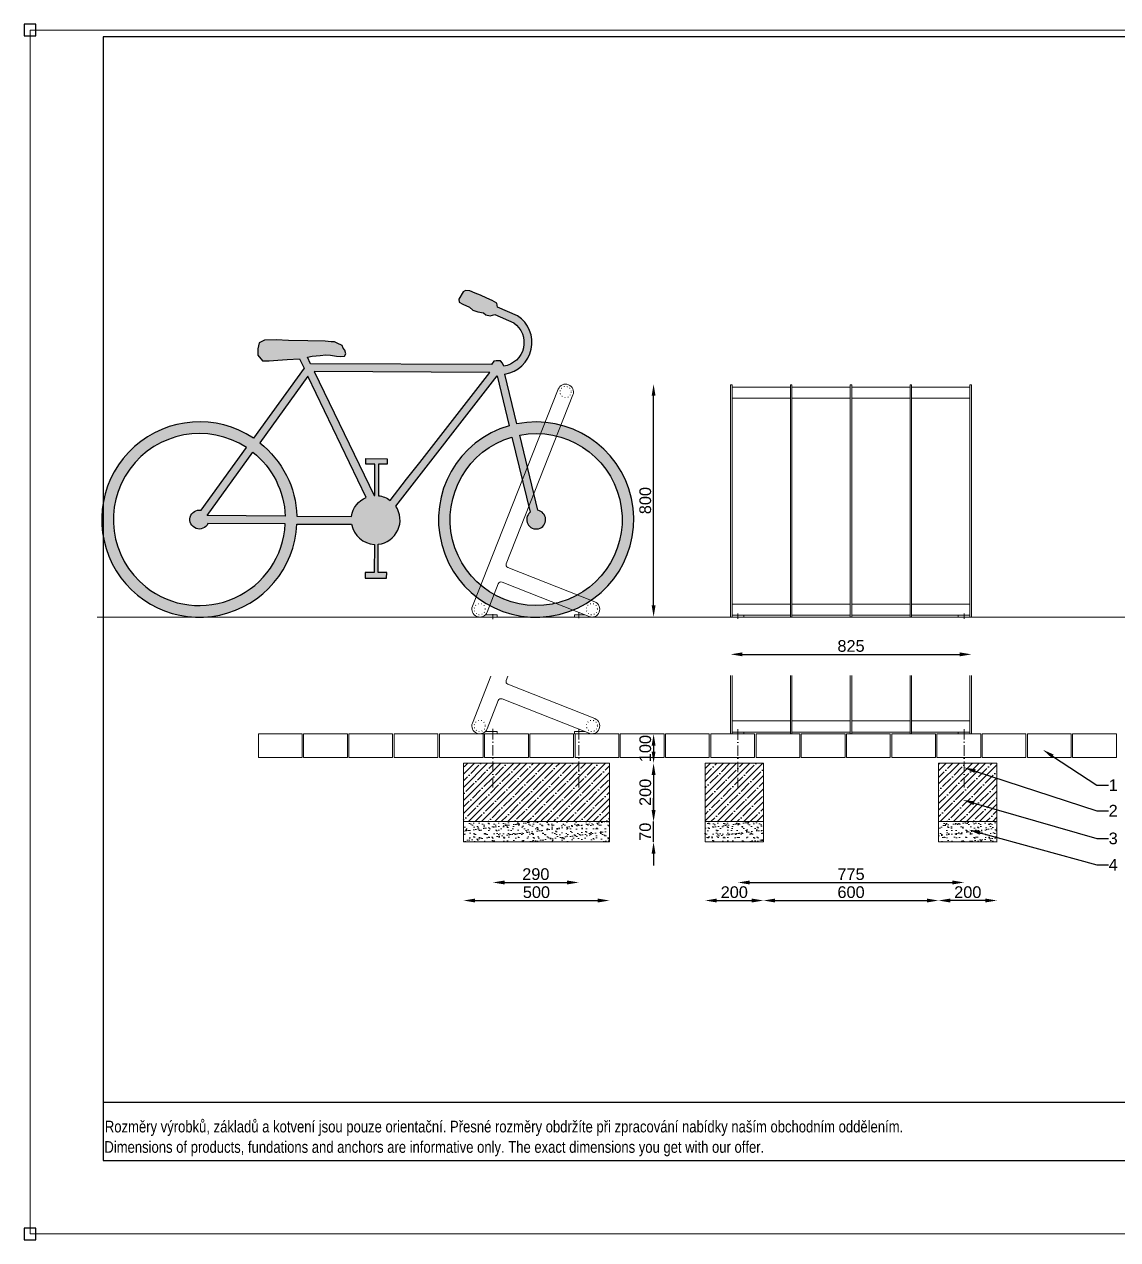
# Model space of a CAD drawing. Header units: millimetres. Extents: x -1411 to 5721, y -19797 to 4144.
# Drawn here: x -20 to 3726, y -20 to 4144 of the extents above; entities that cross this region are included whole.
import ezdxf
from ezdxf import colors
from ezdxf.entities.mleader import LeaderData, LeaderLine
from ezdxf.math import Vec2, Vec3

# ---------------------------------------------------------------- set-up
doc = ezdxf.new("R2010")
doc.units = ezdxf.units.MM
for name, pattern in [('ACAD_ISO07W100', [3.5, 0.5, -3]), ('ACAD_ISO10W100', [18.5, 12, -3, 0.5, -3]), ('INCONTINUOUS', [200000.001, 200000, -0.001])]:
    doc.linetypes.add(name, pattern=pattern)
for name, color, linetype in [('KOTY', 3, 'INCONTINUOUS'), ('OBRYSOVA', 7, 'Continuous'), ('OSY', 1, 'ACAD_ISO10W100'), ('POSTAVY ATD', 8, 'Continuous'), ('SRAFY', 30, 'Continuous')]:
    doc.layers.add(name, color=color, linetype=linetype)
doc.layers.add('Nekreslit', color=6, linetype='Continuous', plot=False)
doc.styles.add('SEACAD_Arial', font='arial.ttf', dxfattribs={"width": 0.8})
doc.styles.get("Standard").update_dxf_attribs({"font": 'arial.ttf'})
doc.dimstyles.new('PROFI_CSN', dxfattribs={"dimscale": 0, "dimtxt": 3.5, "dimasz": 3, "dimexe": 1, "dimexo": 0, "dimgap": 1.5, "dimtad": 1, "dimlfac": -1, "dimdsep": 46, "dimtxsty": 'Standard', "dimcen": 0, "dimdle": 1, "dimclrd": 256, "dimclre": 256, "dimclrt": 256, "dimadec": 0, "dimazin": 0, "dimtfac": 0.6, "dimtmove": 0, "dimatfit": 1, "dimfxl": 1, "dimtolj": 1, "dimarcsym": 0})
pattern_1 = [(37.50000000000001, (0, 0), (-0.8000156479920228, 24.47066186646712), [0, -19.304, 0, -21.59, 0, -20.6375]), (7.499999999999999, (0, 0), (22.47616415690013, 35.84125502841771), [0, -10.414, 0, -17.399, 0, -6.6675]), (327.5, (-15.621, 0), (39.5496185120729, 0.0718592339272881), [0, -6.35, 0, -22.86, 0, -29.845]), (317.5, (-15.621, 0), (38.17782262361486, 11.14646616286081), [0, -3.175, 0, -14.986, 0, -17.145])]
pattern_2 = [(45, (0, 0), (-22.45064030267288, 22.45064030267288), []), (45, (22.45065, 0), (-22.45064030267288, 22.45064030267288), [39.6875, -7.9375, 0, -7.9375])]

# ---------------------------------------------------------------- blocks, each defined once
blk = doc.blocks.new('*D1')
at = {"layer": 'DEFPOINTS', "color": 0, "transparency": 16777216}
for p in [(1984.72476105125, 1412.372759499082), (2135.992466377531, 1412.372759499082), (1984.72476105125, 1342.372759499082)]:
    blk.add_point(p, dxfattribs=at)
at = {"layer": 'KOTY', "color": 7, "lineweight": -2, "transparency": 16777216}
for p, q in [((2135.992466377531, 1452.372759499082), (2135.992466377531, 1492.372759499082)), ((2135.992466377531, 1342.372759499082), (2135.992466377531, 1412.372759499082)), ((2135.992466377531, 1302.372759499082), (2135.992466377531, 1262.372759499082))]:
    blk.add_line(p, q, dxfattribs=at)
at = {"layer": 'KOTY', "color": 7, "transparency": 16777216}
for points in [[(2129.325799710864, 1452.372759499082), (2142.659133044197, 1452.372759499082), (2135.992466377531, 1412.372759499082)], [(2129.325799710864, 1302.372759499082), (2142.659133044197, 1302.372759499082), (2135.992466377531, 1342.372759499082)]]:
    blk.add_solid(points, dxfattribs=at)
at = {"layer": 'KOTY', "color": 7, "lineweight": 13, "transparency": 16777216, "insert": (2107.569546868663, 1377.372759499081), "char_height": 40, "attachment_point": 5, "rotation": 90}
blk.add_mtext('\\A1;70', dxfattribs=at)
blk = doc.blocks.new('*D6')
at = {"layer": 'DEFPOINTS', "color": 0, "transparency": 16777216}
for p in [(1834.694801532999, 2910.891688824985), (2136.232732435108, 2910.891688824985), (1924.815014932131, 2112.918570941939)]:
    blk.add_point(p, dxfattribs=at)
at = {"layer": 'KOTY', "color": 7, "lineweight": -2, "transparency": 16777216}
blk.add_line((2136.232732435108, 2152.918570941939), (2136.232732435108, 2870.891688824985), dxfattribs=at)
at = {"layer": 'KOTY', "color": 7, "transparency": 16777216}
for points in [[(2129.566065768442, 2870.891688824985), (2142.899399101775, 2870.891688824985), (2136.232732435108, 2910.891688824985)], [(2129.566065768442, 2152.918570941939), (2142.899399101775, 2152.918570941939), (2136.232732435108, 2112.918570941939)]]:
    blk.add_solid(points, dxfattribs=at)
at = {"layer": 'KOTY', "color": 7, "lineweight": 15, "transparency": 16777216, "insert": (2107.80981292624, 2511.905129883461), "char_height": 40, "attachment_point": 5, "rotation": 90}
blk.add_mtext('\\A1;800', dxfattribs=at)
blk = doc.blocks.new('*D7')
at = {"layer": 'DEFPOINTS', "color": 0, "transparency": 16777216}
for p in [(1984.815014932138, 1612.372759499082), (1984.815014932138, 1412.372759499082), (2136.232732435109, 1412.372759499082)]:
    blk.add_point(p, dxfattribs=at)
at = {"layer": 'KOTY', "color": 7, "lineweight": -2, "transparency": 16777216}
blk.add_line((2136.232732435109, 1572.372759499082), (2136.232732435109, 1452.372759499082), dxfattribs=at)
at = {"layer": 'KOTY', "color": 7, "transparency": 16777216}
for points in [[(2129.566065768443, 1572.372759499082), (2142.899399101776, 1572.372759499082), (2136.232732435109, 1612.372759499082)], [(2129.566065768443, 1452.372759499082), (2142.899399101776, 1452.372759499082), (2136.232732435109, 1412.372759499082)]]:
    blk.add_solid(points, dxfattribs=at)
at = {"layer": 'KOTY', "color": 7, "lineweight": 15, "transparency": 16777216, "insert": (2107.809812926241, 1512.372759499081), "char_height": 40, "attachment_point": 5, "rotation": 90}
blk.add_mtext('\\A1;200', dxfattribs=at)
blk = doc.blocks.new('*D8')
at = {"layer": 'DEFPOINTS', "color": 0, "transparency": 16777216}
for p in [(1484.72476105125, 1412.372759499081), (1984.815014932137, 1412.372759499081), (1984.815014932137, 1141.893023987199)]:
    blk.add_point(p, dxfattribs=at)
at = {"layer": 'KOTY', "color": 7, "lineweight": -2, "transparency": 16777216}
blk.add_line((1524.72476105125, 1141.893023987199), (1944.815014932137, 1141.893023987199), dxfattribs=at)
at = {"layer": 'KOTY', "color": 7, "transparency": 16777216}
for points in [[(1524.72476105125, 1148.559690653866), (1524.72476105125, 1135.226357320532), (1484.72476105125, 1141.893023987199)], [(1944.815014932137, 1148.559690653866), (1944.815014932137, 1135.226357320532), (1984.815014932137, 1141.893023987199)]]:
    blk.add_solid(points, dxfattribs=at)
at = {"layer": 'KOTY', "color": 7, "lineweight": 15, "transparency": 16777216, "insert": (1734.769887991693, 1170.315943496066), "char_height": 40, "attachment_point": 5}
blk.add_mtext('\\A1;500', dxfattribs=at)
blk = doc.blocks.new('*D9')
at = {"layer": 'DEFPOINTS', "color": 0, "transparency": 16777216}
for p in [(1585.579178236025, 1529.632460424831), (1879.815014932137, 1529.63246042483), (1879.815014932137, 1203.663866202754)]:
    blk.add_point(p, dxfattribs=at)
at = {"layer": 'KOTY', "color": 7, "lineweight": -2, "transparency": 16777216}
blk.add_line((1625.579178236025, 1203.663866202754), (1839.815014932137, 1203.663866202754), dxfattribs=at)
at = {"layer": 'KOTY', "color": 7, "transparency": 16777216}
for points in [[(1625.579178236025, 1210.330532869421), (1625.579178236025, 1196.997199536088), (1585.579178236025, 1203.663866202754)], [(1839.815014932137, 1210.330532869421), (1839.815014932137, 1196.997199536088), (1879.815014932137, 1203.663866202754)]]:
    blk.add_solid(points, dxfattribs=at)
at = {"layer": 'KOTY', "color": 7, "lineweight": 15, "transparency": 16777216, "insert": (1732.697096584081, 1232.086785711622), "char_height": 40, "attachment_point": 5}
blk.add_mtext('\\A1;290', dxfattribs=at)
blk = doc.blocks.new('*D10')
at = {"layer": 'DEFPOINTS', "color": 0, "transparency": 16777216}
for p in [(2512.722630618526, 1412.372759499081), (3112.722630618526, 1412.372759499081), (3112.722630618526, 1141.893023987268)]:
    blk.add_point(p, dxfattribs=at)
at = {"layer": 'KOTY', "color": 7, "lineweight": -2, "transparency": 16777216}
blk.add_line((2552.722630618526, 1141.893023987268), (3072.722630618526, 1141.893023987268), dxfattribs=at)
at = {"layer": 'KOTY', "color": 7, "transparency": 16777216}
for points in [[(2552.722630618526, 1148.559690653935), (2552.722630618526, 1135.226357320601), (2512.722630618526, 1141.893023987268)], [(3072.722630618526, 1148.559690653935), (3072.722630618526, 1135.226357320601), (3112.722630618526, 1141.893023987268)]]:
    blk.add_solid(points, dxfattribs=at)
at = {"layer": 'KOTY', "color": 7, "lineweight": 15, "transparency": 16777216, "insert": (2812.722630618526, 1170.315943496136), "char_height": 40, "attachment_point": 5}
blk.add_mtext('\\A1;600', dxfattribs=at)
blk = doc.blocks.new('*D11')
at = {"layer": 'DEFPOINTS', "color": 0, "transparency": 16777216}
for p in [(2425.222630618526, 1612.372759499081), (3200.222630618518, 1612.372759499081), (3200.222630618518, 1203.663866202824)]:
    blk.add_point(p, dxfattribs=at)
at = {"layer": 'KOTY', "color": 7, "lineweight": -2, "transparency": 16777216}
blk.add_line((2465.222630618526, 1203.663866202824), (3160.222630618518, 1203.663866202824), dxfattribs=at)
at = {"layer": 'KOTY', "color": 7, "transparency": 16777216}
for points in [[(2465.222630618526, 1210.33053286949), (2465.222630618526, 1196.997199536157), (2425.222630618526, 1203.663866202824)], [(3160.222630618518, 1210.33053286949), (3160.222630618518, 1196.997199536157), (3200.222630618518, 1203.663866202824)]]:
    blk.add_solid(points, dxfattribs=at)
at = {"layer": 'KOTY', "color": 7, "lineweight": 15, "transparency": 16777216, "insert": (2812.722630618522, 1232.004930322878), "char_height": 40, "attachment_point": 5}
blk.add_mtext('\\A1;775', dxfattribs=at)
blk = doc.blocks.new('*D12')
at = {"layer": 'DEFPOINTS', "color": 0, "transparency": 16777216}
for p in [(2400.222630618526, 2112.918570941938), (3225.222630618526, 2112.918570941938), (3225.222630618526, 1985.21649791424)]:
    blk.add_point(p, dxfattribs=at)
at = {"layer": 'KOTY', "color": 7, "lineweight": -2, "transparency": 16777216}
blk.add_line((2440.222630618526, 1985.21649791424), (3185.222630618526, 1985.21649791424), dxfattribs=at)
at = {"layer": 'KOTY', "color": 7, "transparency": 16777216}
for points in [[(2440.222630618526, 1991.883164580907), (2440.222630618526, 1978.549831247573), (2400.222630618526, 1985.21649791424)], [(3185.222630618526, 1991.883164580907), (3185.222630618526, 1978.549831247573), (3225.222630618526, 1985.21649791424)]]:
    blk.add_solid(points, dxfattribs=at)
at = {"layer": 'KOTY', "color": 7, "lineweight": 15, "transparency": 16777216, "insert": (2812.722630618526, 2013.639417423107), "char_height": 40, "attachment_point": 5}
blk.add_mtext('\\A1;825', dxfattribs=at)
blk = doc.blocks.new('*D13')
at = {"layer": 'DEFPOINTS', "color": 0, "transparency": 16777216}
for p in [(2312.632376737638, 1412.372759499081), (2512.722630618526, 1412.372759499081), (2512.722630618526, 1141.893023987268)]:
    blk.add_point(p, dxfattribs=at)
at = {"layer": 'KOTY', "color": 7, "lineweight": -2, "transparency": 16777216}
blk.add_line((2352.632376737638, 1141.893023987268), (2472.722630618526, 1141.893023987268), dxfattribs=at)
at = {"layer": 'KOTY', "color": 7, "transparency": 16777216}
for points in [[(2352.632376737638, 1148.559690653935), (2352.632376737638, 1135.226357320601), (2312.632376737638, 1141.893023987268)], [(2472.722630618526, 1148.559690653935), (2472.722630618526, 1135.226357320601), (2512.722630618526, 1141.893023987268)]]:
    blk.add_solid(points, dxfattribs=at)
at = {"layer": 'KOTY', "color": 7, "lineweight": 15, "transparency": 16777216, "insert": (2412.677503678082, 1170.315943496136), "char_height": 40, "attachment_point": 5}
blk.add_mtext('\\A1;200', dxfattribs=at)
blk = doc.blocks.new('*D14')
at = {"layer": 'DEFPOINTS', "color": 0, "transparency": 16777216}
for p in [(3112.722630618526, 1412.372759499081), (3312.812884499413, 1412.372759499081), (3112.722630618526, 1141.893023987268)]:
    blk.add_point(p, dxfattribs=at)
at = {"layer": 'KOTY', "color": 7, "lineweight": -2, "transparency": 16777216}
blk.add_line((3272.812884499413, 1141.893023987268), (3152.722630618526, 1141.893023987268), dxfattribs=at)
at = {"layer": 'KOTY', "color": 7, "transparency": 16777216}
for points in [[(3152.722630618526, 1148.559690653935), (3152.722630618526, 1135.226357320601), (3112.722630618526, 1141.893023987268)], [(3272.812884499413, 1148.559690653935), (3272.812884499413, 1135.226357320601), (3312.812884499413, 1141.893023987268)]]:
    blk.add_solid(points, dxfattribs=at)
at = {"layer": 'KOTY', "color": 7, "lineweight": 15, "transparency": 16777216, "insert": (3212.76775755897, 1170.315943496136), "char_height": 40, "attachment_point": 5}
blk.add_mtext('\\A1;200', dxfattribs=at)
blk = doc.blocks.new('A$C6D9C0908')
h = blk.add_hatch(color=9)
edge = h.paths.add_edge_path(flags=16)
edge.add_line((0.5797662458778632, 0.4368549236789931), (0.5792093126426607, 0.5492206691803858))
edge.add_line((0.5792093126426607, 0.5492206691803858), (0.6116596023101692, 0.5493815069182801))
edge.add_line((0.6116596023101692, 0.5493815069182801), (0.611559236776543, 0.5696310544656171))
edge.add_line((0.611559236776543, 0.5696310544656171), (0.5346265274935149, 0.5692497428033221))
edge.add_line((0.5346265274935149, 0.5692497428033221), (0.5347268930923974, 0.5490001950872738))
edge.add_line((0.5347268930923974, 0.5490001950872738), (0.5657187426423889, 0.5491538040400883))
edge.add_line((0.5657187426423889, 0.5491538040400883), (0.5662779087064109, 0.436337570361502))
edge.add_arc((0.5763719036009329, 0.3492602133783281), 0.08766045192734141, 96.61220704954839, 126.5772164029062)
edge.add_line((0.5241345504121, 0.4196563337538919), (0.4650768243111543, 0.4954139222024878))
edge.add_line((0.4650768243111543, 0.4954139222024878), (0.4180492896809938, 0.555739519609233))
edge.add_line((0.4180492896809938, 0.555739519609233), (0.1663967458400748, 0.8785523174312857))
edge.add_line((0.1663967458400748, 0.8785523174312857), (0.7965536467736456, 0.8816756476267074))
edge.add_line((0.7965536467736456, 0.8816756476267074), (0.5821944918749296, 0.4367270773780092))
edge.add_arc((0.5763719036001358, 0.3492602133756972), 0.08766045193025594, 86.19149202146149, 87.78086794365262)
edge = h.paths.add_edge_path(flags=16)
edge.add_arc((3.019355598876672e-12, 0.3506535715733764), 0.3087221941469303, 78.9563822231638, 253.9172492721676)
edge.add_arc((1.843150632119261e-12, 0.3506535715739269), 0.3087221941471334, 253.9172492724057, 259.2222716585527)
edge.add_arc((3.001283249703945e-12, 0.3506535715733931), 0.3087221941468255, 259.2222716583231, 433.6513597298935)
edge.add_line((0.08689956096111473, 0.6468931021295248), (0.02172428525057057, 0.3767313721850769))
edge.add_arc((2.053343606256419e-12, 0.3506535715728085), 0.03394107031801102, -259.99389754581955, 50.20378588387018, ccw=False)
edge.add_line((-0.005897365046166669, 0.3840783728410315), (0.05913765873208376, 0.6536587373361726))
edge = h.paths.add_edge_path(flags=16)
edge.add_line((0.6099381549385043, 0.4302396033690457), (0.8193632406344022, 0.8649464492445986))
edge.add_line((0.8193632406344022, 0.8649464492445986), (0.9922499285862614, 0.6260927665657618))
edge.add_arc((1.209254944930032, 0.3506535715726273), 0.350653571572893, 128.2328391200746, 177.9488520998572)
edge.add_line((0.8588260461981463, 0.3632040373163363), (0.6630670109441326, 0.3622337709050498))
edge.add_arc((0.5763719036011192, 0.3492602133783095), 0.08766045192740136, 8.510916230346785, 67.4858155561655)
edge = h.paths.add_edge_path()
edge.add_line((0.1388699601772032, 1.113680368347786), (0.1413542500233689, 1.127186899948128))
edge.add_line((0.1413542500233689, 1.127186899948128), (0.157530568273728, 1.13711845034959))
edge.add_line((0.157530568273728, 1.13711845034959), (0.1773611243432924, 1.145426216804026))
edge.add_line((0.1773611243432924, 1.145426216804026), (0.1997312917770842, 1.156300630563464))
edge.add_line((0.1997312917770842, 1.156300630563464), (0.219384967885162, 1.163512923428925))
edge.add_line((0.219384967885162, 1.163512923428925), (0.2383039990525049, 1.171816172132594))
edge.add_line((0.2383039990525049, 1.171816172132594), (0.2536130979641484, 1.172804214949792))
edge.add_line((0.2536130979641484, 1.172804214949792), (0.2625686477086902, 1.168287781488516))
edge.add_line((0.2625686477086902, 1.168287781488516), (0.278016088827826, 1.141364285180998))
edge.add_line((0.278016088827826, 1.141364285180998), (0.2762418646968854, 1.131504118330895))
edge.add_line((0.2762418646968854, 1.131504118330895), (0.2636989877348697, 1.124144636765323))
edge.add_line((0.2636989877348697, 1.124144636765323), (0.2395057701243104, 1.113261187181706))
edge.add_line((0.2395057701243104, 1.113261187181706), (0.2278915980842839, 1.102440084649743))
edge.add_line((0.2278915980842839, 1.102440084649743), (0.2089590035961919, 1.096873261718656))
edge.add_line((0.2089590035961919, 1.096873261718656), (0.189291764589484, 1.092397393935244))
edge.add_line((0.189291764589484, 1.092397393935244), (0.1802081617511249, 1.085967222182717))
edge.add_line((0.1802081617511249, 1.085967222182717), (0.1650985470751039, 1.081513944505105))
edge.add_line((0.1650985470751039, 1.081513944505105), (0.1486696368359617, 1.086780866536628))
edge.add_line((0.1486696368359617, 1.086780866536628), (0.08072185482785699, 1.057156287831958))
edge.add_arc((0.1297099201789188, 0.9862647056898076), 0.08617103321567632, 124.6455572951802, 261.1346764512145)
edge.add_line((0.1164298931419125, 0.9011231303734348), (0.1209281292426567, 0.9125216585175622))
edge.add_line((0.1209281292426567, 0.9125216585175622), (0.1277239189175816, 0.9208631938258804))
edge.add_line((0.1277239189175816, 0.9208631938258804), (0.1431070930874512, 0.92093943931377))
edge.add_line((0.1431070930874512, 0.92093943931377), (0.1514163895568572, 0.9195145323949419))
edge.add_line((0.1514163895568572, 0.9195145323949419), (0.1607381110629831, 0.9070989566675962))
edge.add_line((0.1607381110629831, 0.9070989566675962), (0.8103527847465557, 0.9103187274479296))
edge.add_line((0.8103527847465557, 0.9103187274479296), (0.8214598614539455, 0.9333738572524908))
edge.add_line((0.8214598614539455, 0.9333738572524908), (0.8040816482554192, 0.9367279879108992))
edge.add_line((0.8040816482554192, 0.9367279879108992), (0.7758062896895126, 0.9402364998518351))
edge.add_line((0.7758062896895126, 0.9402364998518351), (0.7550117651703658, 0.9425050602465035))
edge.add_line((0.7550117651703658, 0.9425050602465035), (0.7389743507757203, 0.941330974827224))
edge.add_line((0.7389743507757203, 0.941330974827224), (0.7169335295704968, 0.9375730740507606))
edge.add_line((0.7169335295704968, 0.9375730740507606), (0.7010793240270914, 0.9362174639647947))
edge.add_line((0.7010793240270914, 0.9362174639647947), (0.6875824251292215, 0.9374275973414115))
edge.add_line((0.6875824251292215, 0.9374275973414115), (0.6834262020078086, 0.9456435694771699))
edge.add_line((0.6834262020078086, 0.9456435694771699), (0.6874793469022507, 0.9582244302152958))
edge.add_line((0.6874793469022507, 0.9582244302152958), (0.6923654141502311, 0.9655459612140476))
edge.add_line((0.6923654141502311, 0.9655459612140476), (0.6963692841279681, 0.9750925374141843))
edge.add_line((0.6963692841279681, 0.9750925374141843), (0.7143329951886699, 0.9840805589590218))
edge.add_line((0.7143329951886699, 0.9840805589590218), (0.724153051870303, 0.9890549180556718))
edge.add_line((0.724153051870303, 0.9890549180556718), (0.7363674870476871, 0.9891154578072019))
edge.add_line((0.7363674870476871, 0.9891154578072019), (0.7571385023195489, 0.9915900349390085))
edge.add_line((0.7571385023195489, 0.9915900349390085), (0.8196691166806431, 0.991899963679316))
edge.add_line((0.8196691166806431, 0.991899963679316), (0.8894856018843029, 0.9935230343262447))
edge.add_line((0.8894856018843029, 0.9935230343262447), (0.9335907531237808, 0.9962956982299147))
edge.add_line((0.9335907531237808, 0.9962956982299147), (0.975344926853495, 0.995225620261408))
edge.add_line((0.975344926853495, 0.995225620261408), (0.9950826931568599, 0.9854720755733979))
edge.add_line((0.9950826931568599, 0.9854720755733979), (0.9988382002662775, 0.963416316061739))
edge.add_line((0.9988382002662775, 0.963416316061739), (0.9989476080739905, 0.9413424846711678))
edge.add_line((0.9989476080739905, 0.9413424846711678), (0.9830078461936864, 0.9204661365092761))
edge.add_line((0.9830078461936864, 0.9204661365092761), (0.958578976387912, 0.9203450567913478))
edge.add_line((0.958578976387912, 0.9203450567913478), (0.9279399820296703, 0.9225648233873471))
edge.add_line((0.9279399820296703, 0.9225648233873471), (0.8936539839454554, 0.9249489469661967))
edge.add_line((0.8936539839454554, 0.9249489469661967), (0.8498606975522307, 0.9282504864647763))
edge.add_line((0.8498606975522307, 0.9282504864647763), (0.8334591269325529, 0.8942054965054922))
edge.add_line((0.8334591269325529, 0.8942054965054922), (1.015396998872802, 0.6428470417381504))
edge.add_arc((1.209254944930166, 0.3506535715728019), 0.3506535715729246, -177.38089146097218, 123.5625826834565, ccw=False)
edge.add_line((0.8589676712101664, 0.3346300536488798), (0.6626325112233644, 0.333656931519954))
edge.add_arc((0.5763719036009832, 0.3492602133784565), 0.08766045192752706, 272.78709276241455, 349.7468979583306, ccw=False)
edge.add_line((0.5806343723627378, 0.2617034535469429), (0.5811343412071892, 0.1608306946573066))
edge.add_line((0.5811343412071892, 0.1608306946573066), (0.6135846309130102, 0.1609915324570466))
edge.add_line((0.6135846309130102, 0.1609915324570466), (0.6136849967193712, 0.1407419845259028))
edge.add_line((0.6136849967193712, 0.1407419845259028), (0.5367522870947141, 0.1403606728636078))
edge.add_line((0.5367522870947141, 0.1403606728636078), (0.5366519216568122, 0.160610220564422))
edge.add_line((0.5366519216568122, 0.160610220564422), (0.5676437715676457, 0.1607638295481593))
edge.add_line((0.5676437715676457, 0.1607638295481593), (0.5671415690773074, 0.2620870767093493))
edge.add_arc((0.576371903601003, 0.3492602133783372), 0.08766045192747622, 145.5288500972964, 263.9557533382671, ccw=False)
edge.add_line((0.5041036376779857, 0.3988752571917757), (0.1398036836857273, 0.8661889814404731))
edge.add_line((0.1398036836857273, 0.8661889814404731), (0.09674344259917689, 0.6876975354280148))
edge.add_arc((-5.043188089359774e-14, 0.3506535715730791), 0.3506535715731371, -281.3450701042335, 73.9846637575842, ccw=False)
edge.add_line((0.06897967865018018, 0.6944554493898067), (0.1120262329873185, 0.8728901640761251))
edge.add_arc((0.1297099201788713, 0.9862647056897441), 0.114745368005802, 123.16244037180459, 261.1346764109203, ccw=False)
edge.add_line((0.0669425315704757, 1.082320701890239), (0.1388699601772032, 1.113680368347786))
edge = h.paths.add_edge_path(flags=16)
edge.add_arc((1.209254944930332, 0.3506535715728005), 0.3087221941477938, 128.5502149240067, 177.6314762868338)
edge.add_line((0.9007964969872546, 0.3634120609808633), (1.181376457656597, 0.3648027365786675))
edge.add_line((1.181376457656597, 0.3648027365786675), (1.016859184751297, 0.5920935529854887))
edge = h.paths.add_edge_path(flags=16)
edge.add_arc((1.209254944929982, 0.3506535715728456), 0.3087221941474646, -51.44978507363379, 123.2452068527513, ccw=False)
edge.add_arc((1.209254944929975, 0.3506535715728339), 0.3087221941474596, 182.9364843753495, 308.5502149263685, ccw=False)
edge.add_line((0.9009381220053001, 0.3348380772442852), (1.178538587796197, 0.3362139850567019))
edge.add_arc((1.209254944929977, 0.3506535715729015), 0.03394107031796046, 205.17795300596, 461.0037385210765)
edge.add_line((1.202776509465593, 0.3839706261885567), (1.040006255034768, 0.6088478281471907))
at = {"color": 9}
for points in [[(0.1388699601772032, 1.113680368347786), (0.1413542500233689, 1.127186899948128), (0.157530568273728, 1.13711845034959), (0.1773611243432924, 1.145426216804026), (0.1997312917770842, 1.156300630563464), (0.219384967885162, 1.163512923428925), (0.2383039990525049, 1.171816172132594), (0.2536130979641484, 1.172804214949792), (0.2625686477086902, 1.168287781488516), (0.278016088827826, 1.141364285180998), (0.2762418646968854, 1.131504118330895), (0.2636989877348697, 1.124144636765323), (0.2395057701243104, 1.113261187181706), (0.2278915980842839, 1.102440084649743), (0.2089590035961919, 1.096873261718656), (0.189291764589484, 1.092397393935244), (0.1802081617511249, 1.085967222182717), (0.1650985470751039, 1.081513944505105), (0.1486696368359617, 1.086780866536628), (0.08072185482785699, 1.057156287831958, 0.6776181553820131), (0.1164298931419125, 0.9011231303734348), (0.1209281292426567, 0.9125216585175622), (0.1277239189175816, 0.9208631938258804), (0.1431070930874512, 0.92093943931377), (0.1514163895568572, 0.9195145323949419), (0.1607381110629831, 0.9070989566675962), (0.8103527847465557, 0.9103187274479296), (0.8214598614539455, 0.9333738572524908), (0.8040816482554192, 0.9367279879108992), (0.7758062896895126, 0.9402364998518351), (0.7550117651703658, 0.9425050602465035), (0.7389743507757203, 0.941330974827224), (0.7169335295704968, 0.9375730740507606), (0.7010793240270914, 0.9362174639647947), (0.6875824251292215, 0.9374275973414115), (0.6834262020078086, 0.9456435694771699), (0.6874793469022507, 0.9582244302152958), (0.6923654141502311, 0.9655459612140476), (0.6963692841279681, 0.9750925374141843), (0.7143329951886699, 0.9840805589590218), (0.724153051870303, 0.9890549180556718), (0.7363674870476871, 0.9891154578072019), (0.7571385023195489, 0.9915900349390085), (0.8196691166806431, 0.991899963679316), (0.8894856018843029, 0.9935230343262447), (0.9335907531237808, 0.9962956982299147), (0.975344926853495, 0.995225620261408), (0.9950826931568599, 0.9854720755733979), (0.9988382002662775, 0.963416316061739), (0.9989476080739905, 0.9413424846711678), (0.9830078461936864, 0.9204661365092761), (0.958578976387912, 0.9203450567913478), (0.9279399820296703, 0.9225648233873471), (0.8936539839454554, 0.9249489469661967), (0.8498606975522307, 0.9282504864647763), (0.8334591269325529, 0.8942054965054922), (1.015396998872802, 0.6428470417381504, -3.794464740971675), (0.8589676712101664, 0.3346300536488798), (0.6626325112233644, 0.333656931519954, -0.3490188743317039), (0.5806343723627378, 0.2617034535469429), (0.5811343412071892, 0.1608306946573066), (0.6135846309130102, 0.1609915324570466), (0.6136849967193712, 0.1407419845259028), (0.5367522870947141, 0.1403606728636078), (0.5366519216568122, 0.160610220564422), (0.5676437715676457, 0.1607638295481593), (0.5671415690773074, 0.2620870767093493, -0.5682343454790882), (0.5041036376779857, 0.3988752571917757), (0.1398036836857273, 0.8661889814404731), (0.09674344259917689, 0.6876975354280148, -49.06602472306487), (0.06897967865018018, 0.6944554493898067), (0.1120262329873185, 0.8728901640761251, -0.687102607738905), (0.0669425315704757, 1.082320701890239)], [(0.5797662458778632, 0.4368549236789931), (0.5792093126426607, 0.5492206691803858), (0.6116596023101692, 0.5493815069182801), (0.611559236776543, 0.5696310544656171), (0.5346265274935149, 0.5692497428033221), (0.5347268930923974, 0.5490001950872738), (0.5657187426423889, 0.5491538040400883), (0.5662779087064109, 0.436337570361502, 0.1314971789805197), (0.5241345504121, 0.4196563337538919), (0.4650768243111543, 0.4954139222024878), (0.4180492896809938, 0.555739519609233), (0.1663967458400748, 0.8785523174312857), (0.7965536467736456, 0.8816756476267074), (0.5821944918749296, 0.4367270773780092, 0.00693507190160578)], [(0.6099381549385043, 0.4302396033690457), (0.8193632406344022, 0.8649464492445986), (0.9922499285862614, 0.6260927665657618, 0.2203949906049691), (0.8588260461981463, 0.3632040373163363), (0.6630670109441326, 0.3622337709050498, 0.2631609178845066)], [(0.05913765873208376, 0.6536587373361726, 0.9569645697085161), (-0.08552388680050171, 0.05401396203865261, 0.02315166197885113), (-0.057730887254138, 0.04737723254356752, 0.9525291782565551), (0.08689956096111473, 0.6468931021295248), (0.02172428525057057, 0.3767313721850769, -4.529192985199039), (-0.005897365046166669, 0.3840783728410315)], [(1.040006255034768, 0.6088478281471907, -0.9547445373557579), (1.401650705118755, 0.1092135901683378, -0.6104848430680058), (0.9009381220053001, 0.3348380772442852), (1.178538587796197, 0.3362139850567019, 2.046354347596624), (1.202776509465593, 0.3839706261885567)], [(1.016859184751297, 0.5920935529854887, 0.2174925967270088), (0.9007964969872546, 0.3634120609808633), (1.181376457656597, 0.3648027365786675)]]:
    blk.add_lwpolyline(points, format="xyb", close=True, dxfattribs=at)
blk = doc.blocks.new('*D15')
at = {"layer": 'DEFPOINTS', "color": 0, "transparency": 16777216}
for p in [(1867.103412869234, 1712.372759499082), (1984.81501491301, 1612.372758017577), (2136.232732415982, 1612.372758017577)]:
    blk.add_point(p, dxfattribs=at)
at = {"layer": 'KOTY', "color": 7, "lineweight": -2, "transparency": 16777216}
blk.add_line((2136.232732415982, 1672.372759499082), (2136.232732415982, 1652.372758017577), dxfattribs=at)
at = {"layer": 'KOTY', "color": 7, "transparency": 16777216}
for points in [[(2129.566065749316, 1672.372759499082), (2142.899399082649, 1672.372759499082), (2136.232732415982, 1712.372759499082)], [(2129.566065749316, 1652.372758017577), (2142.899399082649, 1652.372758017577), (2136.232732415982, 1612.372758017577)]]:
    blk.add_solid(points, dxfattribs=at)
at = {"layer": 'KOTY', "color": 7, "lineweight": 15, "transparency": 16777216, "insert": (2107.809812907115, 1662.372758758329), "char_height": 40, "attachment_point": 5, "rotation": 90}
blk.add_mtext('\\A1;100', dxfattribs=at)

msp = doc.modelspace()

# ---------------------------------------------------------------- hatches: boundary and pattern name
at = {"transparency": 33554508}
h = msp.add_hatch(dxfattribs=at)
h.set_pattern_fill('ANSI35', color=9, scale=5)
h.set_pattern_definition(pattern_2)
h.paths.add_polyline_path([(1984.815014932137, 1612.372759499081), (1484.72476105125, 1612.372759499081), (1484.72476105125, 1412.372759499081), (1984.815014932137, 1412.372759499081)])
h = msp.add_hatch(dxfattribs=at)
h.set_pattern_fill('ANSI35', color=9, scale=5)
h.set_pattern_definition(pattern_2)
h.paths.add_polyline_path([(2512.722630618526, 1612.372759499081), (2312.632376737638, 1612.372759499081), (2312.632376737638, 1412.372759499081), (2512.722630618526, 1412.372759499081)])
h.paths.add_polyline_path([(3312.812884499413, 1612.372759499081), (3112.722630618526, 1612.372759499081), (3112.722630618526, 1412.372759499081), (3312.812884499413, 1412.372759499081)])
at = {"layer": 'POSTAVY ATD', "lineweight": 15}
h = msp.add_hatch(dxfattribs=at)
h.set_pattern_fill('AR-SAND', color=9, scale=0.5, style=0)
h.set_pattern_definition(pattern_1)
h.paths.add_polyline_path([(2312.632376737638, 1412.372759499081), (2312.632376737638, 1342.372759499081), (2512.718847985649, 1342.372759499081), (2512.726413251403, 1412.372759499081)])
at = {"layer": 'SRAFY', "lineweight": 15}
h = msp.add_hatch(dxfattribs=at)
h.set_pattern_fill('AR-SAND', color=9, scale=0.5, style=0)
h.set_pattern_definition(pattern_1)
h.paths.add_polyline_path([(1484.72476105125, 1412.372759499081), (1484.72476105125, 1342.372759499081), (1984.72476105125, 1342.372759499081), (1984.72476105125, 1412.372759499081)])
h = msp.add_hatch(dxfattribs=at)
h.set_pattern_fill('AR-SAND', color=9, scale=0.5, style=0)
h.set_pattern_definition(pattern_1)
h.paths.add_polyline_path([(3112.722630618526, 1412.372759499081), (3112.722630618526, 1342.372759499081), (3312.809101866536, 1342.372759499081), (3312.816667132291, 1412.372759499081)])

# ---------------------------------------------------------------- linework, layer by layer
at = {"layer": 'Nekreslit'}
msp.add_line((250.6303277645566, 451.0995227945496), (4290.630327764571, 451.0995227945496), dxfattribs=at)
at = {"layer": 'Nekreslit', "color": 4, "lineweight": 15}
msp.add_lwpolyline([(5700.555520497554, -0.02614733787049772), (-0.007565265754237771, -0.02614733787049772), (-0.007565265754237771, 4123.579318318974), (5700.555520497554, 4123.579318318974)], close=True, dxfattribs=at)
at = {"layer": 'Nekreslit'}
msp.add_lwpolyline([(250.6303277645566, 251.0995227945496), (4290.630327764571, 251.0995227945496), (4290.630327764571, 4101.09952279455), (250.6303277645566, 4101.09952279455)], close=True, dxfattribs=at)
at = {"layer": 'OBRYSOVA', "lineweight": 15}
for p, q in [((1515.470085507455, 2149.844973228215), (1809.585708804443, 2893.818091111254)), ((1631.225394739864, 2295.770027599812), (1859.803894261553, 2873.965286538704)), ((1934.741417218393, 2165.027663670497), (1636.848613422189, 2282.793918335063)), ((1565.688270964558, 2129.992168655667), (1604.019699584889, 2226.952514195631)), ((1914.888612645853, 2114.809478213392), (1616.995808849635, 2232.575732877958)), ((1515.470085507455, 1749.844973228213), (1578.991885776173, 1910.525018952079)), ((1631.225394739864, 1895.77002759981), (1637.058499961015, 1910.52501895208)), ((1934.741417218393, 1765.027663670495), (1636.848613422189, 1882.793918335061)), ((1914.888612645853, 1714.80947821339), (1616.995808849635, 1832.575732877956)), ((1565.688270964558, 1729.992168655665), (1604.019699584889, 1826.95251419563))]:
    msp.add_line(p, q, dxfattribs=at)
at = {"layer": 'OBRYSOVA'}
for points in [[(-20.00756526575424, 4103.579318318978), (19.99243473424576, 4103.579318318978), (19.99243473424576, 4143.579318318978), (-20.00756526575424, 4143.579318318978)], [(-20.00756526575424, -20.02614733786686), (19.99243473424576, -20.02614733786686), (19.99243473424576, 19.97385266213314), (-20.00756526575424, 19.97385266213314)]]:
    msp.add_lwpolyline(points, close=True, dxfattribs=at)
at = {"layer": 'OBRYSOVA', "lineweight": 15}
for points in [[(2400.222630618526, 2112.918570941938), (2405.222630618526, 2112.918570941938), (2405.222630618533, 2908.454970110672), (2400.222630618526, 2908.454970110672)], [(2405.222630618526, 2862.454970110672), (2605.222630618526, 2862.454970110672), (2605.222630618526, 2900.454970110672), (2405.222630618526, 2900.454970110672)], [(2605.222630618526, 2112.918570941938), (2610.222630618526, 2112.918570941938), (2610.222630618533, 2908.454970110672), (2605.222630618526, 2908.454970110672)], [(2610.222630618526, 2862.454970110672), (2810.222630618526, 2862.454970110672), (2810.222630618526, 2900.454970110672), (2610.222630618526, 2900.454970110672)], [(2810.222630618526, 2112.918570941938), (2815.222630618526, 2112.918570941938), (2815.222630618533, 2908.454970110672), (2810.222630618526, 2908.454970110672)], [(2815.222630618526, 2862.454970110672), (3015.222630618526, 2862.454970110672), (3015.222630618526, 2900.454970110672), (2815.222630618526, 2900.454970110672)], [(3015.222630618526, 2112.918570941938), (3020.222630618526, 2112.918570941938), (3020.222630618533, 2908.454970110672), (3015.222630618526, 2908.454970110672)], [(3020.222630618526, 2862.454970110672), (3220.222630618526, 2862.454970110672), (3220.222630618526, 2900.454970110672), (3020.222630618526, 2900.454970110672)], [(3220.222630618526, 2112.918570941938), (3225.222630618526, 2112.918570941938), (3225.222630618533, 2908.454970110672), (3220.222630618526, 2908.454970110672)], [(3220.222630618526, 2112.918570941938), (3225.222630618526, 2112.918570941938), (3225.222630618533, 2908.454970110672), (3220.222630618526, 2908.454970110672)], [(2405.222630618526, 2118.918570941938), (2605.222630618526, 2118.918570941938), (2605.222630618526, 2156.918570941938), (2405.222630618526, 2156.918570941938)], [(2610.222630618526, 2118.918570941938), (2810.222630618526, 2118.918570941938), (2810.222630618526, 2156.918570941938), (2610.222630618526, 2156.918570941938)], [(2815.222630618526, 2118.918570941938), (3015.222630618526, 2118.918570941938), (3015.222630618526, 2156.918570941938), (2815.222630618526, 2156.918570941938)], [(3020.222630618526, 2118.918570941938), (3220.222630618526, 2118.918570941938), (3220.222630618526, 2156.918570941938), (3020.222630618526, 2156.918570941938)], [(2405.222630618526, 2112.918570941938), (2445.222630618526, 2112.918570941938), (2445.222630618526, 2118.918570941938), (2405.222630618526, 2118.918570941938)], [(3180.222630618526, 2112.918570941938), (3220.222630618526, 2112.918570941938), (3220.222630618526, 2118.918570941938), (3180.222630618526, 2118.918570941938)], [(2405.222630618526, 1718.918570941938), (2605.222630618526, 1718.918570941938), (2605.222630618526, 1756.918570941938), (2405.222630618526, 1756.918570941938)], [(2610.222630618526, 1718.918570941938), (2810.222630618526, 1718.918570941938), (2810.222630618526, 1756.918570941938), (2610.222630618526, 1756.918570941938)], [(2815.222630618526, 1718.918570941938), (3015.222630618526, 1718.918570941938), (3015.222630618526, 1756.918570941938), (2815.222630618526, 1756.918570941938)], [(3020.222630618526, 1718.918570941938), (3220.222630618526, 1718.918570941938), (3220.222630618526, 1756.918570941938), (3020.222630618526, 1756.918570941938)], [(2405.222630618526, 1712.918570941938), (2445.222630618526, 1712.918570941938), (2445.222630618526, 1718.918570941938), (2405.222630618526, 1718.918570941938)], [(3180.222630618526, 1712.918570941938), (3220.222630618526, 1712.918570941938), (3220.222630618526, 1718.918570941938), (3180.222630618526, 1718.918570941938)]]:
    msp.add_lwpolyline(points, close=True, dxfattribs=at)
for points in [[(1559.762504329265, 2120.918570941938), (1600.579178236017, 2120.918570941938), (1600.579178236017, 2112.918570941938), (1540.579178236017, 2112.918570941938)], [(1899.435503716275, 2120.918570941946), (1864.81501493213, 2120.918570941946), (1864.81501493213, 2112.918570941947), (1924.81501493213, 2112.918570941946)], [(2400.222630618526, 1912.372759499084), (2400.222630618526, 1712.918570941938), (2405.222630618526, 1712.918570941938), (2405.222630618526, 1912.372759499083)], [(2605.222630618526, 1912.372759499084), (2605.222630618526, 1712.918570941938), (2610.222630618526, 1712.918570941938), (2610.222630618526, 1912.372759499083)], [(2810.222630618526, 1912.372759499084), (2810.222630618526, 1712.918570941938), (2815.222630618526, 1712.918570941938), (2815.222630618526, 1912.372759499083)], [(3015.222630618526, 1912.372759499084), (3015.222630618526, 1712.918570941938), (3020.222630618526, 1712.918570941938), (3020.222630618526, 1912.372759499083)], [(3220.222630618526, 1912.372759499084), (3220.222630618526, 1712.918570941938), (3225.222630618526, 1712.918570941938), (3225.222630618526, 1912.372759499083)], [(1559.762504329265, 1720.918570941937), (1600.579178236017, 1720.918570941937), (1600.579178236017, 1712.918570941937), (1540.579178236017, 1712.918570941937)], [(1899.435503716275, 1720.918570941944), (1864.81501493213, 1720.918570941944), (1864.81501493213, 1712.918570941945), (1924.81501493213, 1712.918570941944)]]:
    msp.add_lwpolyline(points, dxfattribs=at)
at = {"layer": 'OBRYSOVA', "linetype": 'ACAD_ISO07W100', "lineweight": 15, "ltscale": 3}
for centre in [(1834.694801532998, 2883.891688824984), (1540.579178236017, 2139.918570941938), (1924.81501493213, 2139.918570941946), (1540.579178236017, 1739.918570941937), (1924.81501493213, 1739.918570941944)]:
    msp.add_circle(centre, 18.99999999999998, dxfattribs=at)
at = {"layer": 'OBRYSOVA', "lineweight": 15}
for centre, radius, start, end in [((1834.694801532998, 2883.891688824984), 26.99999999999998, 338.4295775548178, 158.4295775548178), ((1640.525058713407, 2292.0935823086), 9.999999999999991, 158.4295775548178, 248.4295775549905), ((1613.319363558432, 2223.276068904418), 9.999999999999991, 68.42957755499046, 158.4295775548178), ((1540.579178236017, 2139.918570941938), 26.99999999999998, 158.4295775548178, 338.4295775548178), ((1924.81501493213, 2139.918570941946), 26.99999999999998, 248.4295775549905, 68.42957755499046), ((1640.525058713407, 1892.093582308598), 9.999999999999991, 158.4295775548178, 248.4295775549905), ((1613.319363558432, 1823.276068904417), 9.999999999999991, 68.42957755499046, 158.4295775548178), ((1540.579178236017, 1739.918570941937), 26.99999999999998, 158.4295775548178, 338.4295775548178), ((1924.81501493213, 1739.918570941944), 26.99999999999998, 248.4295775549905, 68.42957755499046)]:
    msp.add_arc(centre, radius, start, end, dxfattribs=at)
at = {"layer": 'OSY', "color": 0, "lineweight": 15, "ltscale": 3}
for p, q in [((1879.81501493213, 2126.918570941946), (1879.81501493213, 2109.259151582352)), ((2425.222630618526, 2124.918570941938), (2425.222630618526, 2107.259151582344)), ((3200.222630618526, 2124.918570941938), (3200.222630618526, 2107.259151582344)), ((1585.579178236017, 2123.070830394936), (1585.579178236017, 2105.411411035343)), ((1585.579178236017, 1729.632460424831), (1585.579178236025, 1529.632460424831)), ((1879.81501493213, 1729.63246042483), (1879.815014932137, 1529.63246042483)), ((2425.222630618526, 1728.540837539119), (2425.222630618533, 1528.540837539119)), ((3200.222630618518, 1729.086648981975), (3200.222630618526, 1529.086648981975))]:
    msp.add_line(p, q, dxfattribs=at)
at = {"layer": 'POSTAVY ATD', "color": 9, "lineweight": 15}
for p, q in [((229.8715282690173, 2112.372759499082), (4192.103412869234, 2112.372759499084)), ((1484.72476105125, 1412.372759499081), (1484.72476105125, 1342.372759499081)), ((1984.72476105125, 1412.372759499081), (1984.72476105125, 1342.372759499081)), ((2312.632376737638, 1412.372759499081), (2312.632376737638, 1342.372759499081)), ((2512.718847985649, 1342.372759499081), (2512.726413251403, 1412.372759499081)), ((3112.722630618526, 1412.372759499081), (3112.722630618526, 1342.372759499081)), ((3312.809101866536, 1342.372759499081), (3312.816667132291, 1412.372759499081)), ((1484.72476105125, 1342.372759499081), (1984.72476105125, 1342.372759499081)), ((2312.632376737638, 1342.372759499081), (2512.722630618526, 1342.372759499081)), ((3112.722630618526, 1342.372759499081), (3312.812884499413, 1342.372759499081))]:
    msp.add_line(p, q, dxfattribs=at)
at = {"layer": 'POSTAVY ATD', "lineweight": 15}
for points in [[(782.1034128692336, 1632.372759499081), (932.1034128692336, 1632.372759499081), (932.1034128692336, 1712.372759499081), (782.1034128692336, 1712.372759499081)], [(937.1034128692336, 1632.372759499081), (1087.103412869234, 1632.372759499081), (1087.103412869234, 1712.372759499081), (937.1034128692336, 1712.372759499081)], [(1092.103412869234, 1632.372759499081), (1242.103412869234, 1632.372759499081), (1242.103412869234, 1712.372759499081), (1092.103412869234, 1712.372759499081)], [(1247.103412869234, 1632.372759499081), (1397.103412869234, 1632.372759499081), (1397.103412869234, 1712.372759499081), (1247.103412869234, 1712.372759499081)], [(1402.103412869234, 1632.372759499081), (1552.103412869234, 1632.372759499081), (1552.103412869234, 1712.372759499081), (1402.103412869234, 1712.372759499081)], [(1557.103412869234, 1632.372759499081), (1707.103412869234, 1632.372759499081), (1707.103412869234, 1712.372759499081), (1557.103412869234, 1712.372759499081)], [(1712.103412869234, 1632.372759499081), (1862.103412869234, 1632.372759499081), (1862.103412869234, 1712.372759499081), (1712.103412869234, 1712.372759499081)], [(1867.103412869234, 1632.372759499081), (2017.103412869234, 1632.372759499081), (2017.103412869234, 1712.372759499081), (1867.103412869234, 1712.372759499081)], [(2022.103412869234, 1632.372759499081), (2172.103412869234, 1632.372759499081), (2172.103412869234, 1712.372759499081), (2022.103412869234, 1712.372759499081)], [(2177.103412869234, 1632.372759499081), (2327.103412869234, 1632.372759499081), (2327.103412869234, 1712.372759499081), (2177.103412869234, 1712.372759499081)], [(2332.103412869234, 1632.372759499081), (2482.103412869234, 1632.372759499081), (2482.103412869234, 1712.372759499081), (2332.103412869234, 1712.372759499081)], [(2487.103412869234, 1632.372759499081), (2637.103412869234, 1632.372759499081), (2637.103412869234, 1712.372759499081), (2487.103412869234, 1712.372759499081)], [(2642.103412869234, 1632.372759499081), (2792.103412869234, 1632.372759499081), (2792.103412869234, 1712.372759499081), (2642.103412869234, 1712.372759499081)], [(2797.103412869234, 1632.372759499081), (2947.103412869234, 1632.372759499081), (2947.103412869234, 1712.372759499081), (2797.103412869234, 1712.372759499081)], [(2952.103412869234, 1632.372759499081), (3102.103412869234, 1632.372759499081), (3102.103412869234, 1712.372759499081), (2952.103412869234, 1712.372759499081)], [(3107.103412869234, 1632.372759499081), (3257.103412869234, 1632.372759499081), (3257.103412869234, 1712.372759499081), (3107.103412869234, 1712.372759499081)], [(3262.103412869234, 1632.372759499081), (3412.103412869234, 1632.372759499081), (3412.103412869234, 1712.372759499081), (3262.103412869234, 1712.372759499081)], [(3417.103412869234, 1632.372759499081), (3567.103412869234, 1632.372759499081), (3567.103412869234, 1712.372759499081), (3417.103412869234, 1712.372759499081)], [(3572.103412869234, 1632.372759499081), (3722.103412869234, 1632.372759499081), (3722.103412869234, 1712.372759499081), (3572.103412869234, 1712.372759499081)]]:
    msp.add_lwpolyline(points, close=True, dxfattribs=at)
at = {"layer": 'POSTAVY ATD', "color": 9, "lineweight": 15}
for points in [[(1484.72476105125, 1412.372759499081), (1984.815014932137, 1412.372759499081), (1984.815014932137, 1612.372759499081), (1484.72476105125, 1612.372759499081)], [(2312.632376737638, 1412.372759499081), (2512.722630618526, 1412.372759499081), (2512.722630618526, 1612.372759499081), (2312.632376737638, 1612.372759499081)], [(3312.812884499413, 1412.372759499081), (3112.722630618526, 1412.372759499081), (3112.722630618526, 1612.372759499081), (3312.812884499413, 1612.372759499081)]]:
    msp.add_lwpolyline(points, close=True, dxfattribs=at)

# ---------------------------------------------------------------- block references
at = {"layer": 'POSTAVY ATD', "color": 9, "lineweight": 15, "xscale": -954.261, "yscale": 954.261, "zscale": 954.261}
msp.add_blockref('A$C6D9C0908', (1733.78919312184, 2112.330356526359), dxfattribs=at)

# ---------------------------------------------------------------- texts
at = {"style": 'SEACAD_Arial', "width": 0.8}
for s, p in [('Rozměry výrobků, základů a kotvení jsou pouze orientační. Přesné rozměry obdržíte při zpracování nabídky naším obchodním oddělením.', (256.0585751966064, 347.4436869134297)), ('Dimensions of products, fundations and anchors are informative only. The exact dimensions you get with our offer.', (254.4430343291388, 277.559876542553))]:
    msp.add_text(s, height=39.99820820429695, dxfattribs=at).set_placement(p)

# ---------------------------------------------------------------- dimensions: what is measured, and where the dimension line sits
at = {"layer": 'KOTY', "lineweight": 15}
for base, p1, p2, angle, override, picture, middle in [((2136.232732435108, 2910.891688824985), (1924.81501493213, 2112.918570941938), (1834.694801532998, 2910.891688824984), 90, {"dimscale": 1, "dimtxt": 40, "dimasz": 40, "dimgap": 8, "dimdec": 0, "dimlfac": 1, "dimrnd": 10, "dimse1": 1, "dimse2": 1, "dimclrd": 7, "dimclre": 3, "dimclrt": 7, "dimtdec": 0}, '*D6', (2107.80981292624, 2511.905129883461)), ((2136.232732435109, 1412.372759499082), (1984.815014932137, 1612.372759499081), (1984.815014932137, 1412.372759499081), 90, {"dimscale": 1, "dimtxt": 40, "dimasz": 40, "dimgap": 8, "dimdec": 0, "dimlfac": 1, "dimrnd": 10, "dimse1": 1, "dimse2": 1, "dimclrd": 7, "dimclre": 3, "dimclrt": 7, "dimtdec": 0}, '*D7', (2107.809812926241, 1512.372759499081)), ((3112.722630618526, 1141.893023987268), (3312.812884499413, 1412.372759499081), (3112.722630618526, 1412.372759499081), 180, {"dimscale": 1, "dimtxt": 40, "dimasz": 40, "dimgap": 8, "dimdec": 0, "dimlfac": 1, "dimrnd": 1, "dimse1": 1, "dimse2": 1, "dimclrd": 7, "dimclre": 3, "dimclrt": 7, "dimtdec": 0}, '*D14', (3212.76775755897, 1170.315943496136))]:
    dim = msp.add_linear_dim(base=base, p1=p1, p2=p2, angle=angle, dimstyle='PROFI_CSN', override=override, dxfattribs=at)
    dim.commit()
    dim.dimension.update_dxf_attribs({"geometry": picture, "text_midpoint": middle})
for base, p1, p2, override, picture, middle in [((3225.222630618526, 1985.21649791424), (2400.222630618526, 2112.918570941938), (3225.222630618526, 2112.918570941938), {"dimscale": 1, "dimtxt": 40, "dimasz": 40, "dimgap": 8, "dimdec": 0, "dimlfac": 1, "dimrnd": 1, "dimse1": 1, "dimse2": 1, "dimclrd": 7, "dimclre": 3, "dimclrt": 7, "dimtdec": 0}, '*D12', (2812.722630618526, 2013.639417423107)), ((3200.222630618518, 1203.663866202824), (2425.222630618526, 1612.372759499081), (3200.222630618518, 1612.372759499081), {"dimscale": 1, "dimtxt": 40, "dimasz": 40, "dimgap": 8, "dimdec": 0, "dimlfac": 1, "dimrnd": 1, "dimse1": 1, "dimse2": 1, "dimclrd": 7, "dimclre": 3, "dimclrt": 7, "dimtdec": 0}, '*D11', (2812.722630618522, 1232.004930322878)), ((1879.815014932137, 1203.663866202754), (1585.579178236025, 1529.632460424831), (1879.815014932137, 1529.63246042483), {"dimscale": 1, "dimtxt": 40, "dimasz": 40, "dimgap": 8, "dimdec": 0, "dimlfac": 1, "dimrnd": 10, "dimse1": 1, "dimse2": 1, "dimclrd": 7, "dimclre": 3, "dimclrt": 7, "dimtdec": 0}, '*D9', (1732.697096584081, 1232.086785711622)), ((1984.815014932137, 1141.893023987199), (1484.72476105125, 1412.372759499081), (1984.815014932137, 1412.372759499081), {"dimscale": 1, "dimtxt": 40, "dimasz": 40, "dimgap": 8, "dimdec": 0, "dimlfac": 1, "dimrnd": 10, "dimse1": 1, "dimse2": 1, "dimclrd": 7, "dimclre": 3, "dimclrt": 7, "dimtdec": 0}, '*D8', (1734.769887991693, 1170.315943496066)), ((2512.722630618526, 1141.893023987268), (2312.632376737638, 1412.372759499081), (2512.722630618526, 1412.372759499081), {"dimscale": 1, "dimtxt": 40, "dimasz": 40, "dimgap": 8, "dimdec": 0, "dimlfac": 1, "dimrnd": 1, "dimse1": 1, "dimse2": 1, "dimclrd": 7, "dimclre": 3, "dimclrt": 7, "dimtdec": 0}, '*D13', (2412.677503678082, 1170.315943496136)), ((3112.722630618526, 1141.893023987268), (2512.722630618526, 1412.372759499081), (3112.722630618526, 1412.372759499081), {"dimscale": 1, "dimtxt": 40, "dimasz": 40, "dimgap": 8, "dimdec": 0, "dimlfac": 1, "dimrnd": 1, "dimse1": 1, "dimse2": 1, "dimclrd": 7, "dimclre": 3, "dimclrt": 7, "dimtdec": 0}, '*D10', (2812.722630618526, 1170.315943496136))]:
    dim = msp.add_linear_dim(base=base, p1=p1, p2=p2, dimstyle='PROFI_CSN', override=override, dxfattribs=at)
    dim.commit()
    dim.dimension.update_dxf_attribs({"geometry": picture, "text_midpoint": middle})
dim = msp.add_linear_dim(base=(2136.232732415982, 1612.372758017577), p1=(1867.103412869234, 1712.372759499081), p2=(1984.815014913009, 1612.372758017576), angle=90, dimstyle='PROFI_CSN', override={"dimscale": 1, "dimtxt": 40, "dimasz": 40, "dimgap": 8, "dimdec": 0, "dimlfac": 1, "dimrnd": 10, "dimse1": 1, "dimse2": 1, "dimclrd": 7, "dimclre": 3, "dimclrt": 7, "dimtdec": 0}, dxfattribs=at)
dim.commit()
dim.dimension.update_dxf_attribs({"geometry": '*D15', "text_midpoint": (2136.232732415982, 1662.372758758329), "dimtype": 160})
at = {"layer": 'KOTY', "lineweight": 13}
dim = msp.add_linear_dim(base=(2135.992466377531, 1412.372759499082), p1=(1984.72476105125, 1342.372759499081), p2=(1984.72476105125, 1412.372759499081), angle=90, dimstyle='PROFI_CSN', override={"dimscale": 1, "dimtxt": 40, "dimasz": 40, "dimgap": 8, "dimdec": 0, "dimlfac": 1, "dimrnd": 10, "dimse1": 1, "dimse2": 1, "dimclrd": 7, "dimclre": 3, "dimclrt": 7, "dimtdec": 0}, dxfattribs=at)
dim.commit()
dim.dimension.update_dxf_attribs({"geometry": '*D1', "text_midpoint": (2135.992466377531, 1377.372759499081), "dimtype": 160})

# ---------------------------------------------------------------- leaders
at = {"layer": 'KOTY', "color": 0, "lineweight": 15}
ml = msp.add_multileader_mtext('Standard', dxfattribs=at)
ml.set_content('1')
ml.set_leader_properties()
ml.build(insert=Vec2(0, 0))
ml.multileader.update_dxf_attribs({"text_right_attachment_type": 6, "dogleg_length": 40, "arrow_head_size": 40})
ctx = ml.context
ctx.base_point, ctx.char_height, ctx.arrow_head_size, ctx.landing_gap_size, ctx.plane_origin = Vec3(3695.344206331087, 1537.023938588762), 40, 40, 0.09, Vec3(3732.650808537826, 1446.143788674477)
ctx.right_attachment = 6
notes = []
notes.append((ctx, [(0, (1, 1, 0), (3655.344206331087, 1537.023938588762), (1, 0), 40, [(0, [(3469.953239604205, 1658.38972409843)], 0, [])])]))
ctx.mtext.insert, ctx.mtext.flow_direction = Vec3(3695.434206331087, 1557.023938588762), 5
ml = msp.add_multileader_mtext('Standard', dxfattribs=at)
ml.set_content('2')
ml.set_leader_properties()
ml.build(insert=Vec2(0, 0))
ml.multileader.update_dxf_attribs({"text_right_attachment_type": 6, "dogleg_length": 40, "arrow_head_size": 40})
ctx = ml.context
ctx.base_point, ctx.char_height, ctx.arrow_head_size, ctx.landing_gap_size, ctx.plane_origin = Vec3(3695.199443817466, 1449.647099725014), 40, 40, 0.09, Vec3(3653.572415004277, 1120.398831582575)
ctx.right_attachment = 6
notes.append((ctx, [(0, (1, 1, 0), (3655.199443817466, 1449.647099725014), (1, 0), 40, [(0, [(3199.700610065323, 1597.412609820902)], 0, [])])]))
ctx.mtext.insert, ctx.mtext.flow_direction = Vec3(3695.289443817466, 1469.647099725014), 5
ml = msp.add_multileader_mtext('Standard', dxfattribs=at)
ml.set_content('3')
ml.set_leader_properties()
ml.build(insert=Vec2(0, 0))
ml.multileader.update_dxf_attribs({"text_right_attachment_type": 6, "dogleg_length": 40, "arrow_head_size": 40})
ctx = ml.context
ctx.base_point, ctx.char_height, ctx.arrow_head_size, ctx.landing_gap_size, ctx.plane_origin = Vec3(3695.314141467294, 1354.416356601469), 40, 40, 0.09, Vec3(3654.201754669204, 969.3963344850763)
ctx.right_attachment = 6
notes.append((ctx, [(0, (1, 1, 0), (3655.314141467294, 1354.416356601469), (1, 0), 40, [(0, [(3195.702599227385, 1486.460875860066)], 0, [])])]))
ctx.mtext.insert, ctx.mtext.width, ctx.mtext.flow_direction = Vec3(3695.404141467294, 1374.771063286325), 26.49386084583902, 5
ml = msp.add_multileader_mtext('Standard', dxfattribs=at)
ml.set_content('4')
ml.set_leader_properties()
ml.build(insert=Vec2(0, 0))
ml.multileader.update_dxf_attribs({"text_right_attachment_type": 6, "dogleg_length": 40, "arrow_head_size": 40})
ctx = ml.context
ctx.base_point, ctx.char_height, ctx.arrow_head_size, ctx.landing_gap_size, ctx.plane_origin = Vec3(3695.226552756743, 1264.333222378642), 40, 40, 0.09, Vec3(3652.120912212205, 1048.664292048727)
ctx.right_attachment = 6
notes.append((ctx, [(0, (1, 1, 0), (3655.226552756743, 1264.333222378642), (1, 0), 40, [(0, [(3216.281855422494, 1384.254317305356)], 0, [])])]))
ctx.mtext.insert, ctx.mtext.flow_direction = Vec3(3695.316552756743, 1284.333222378642), 5
for ctx, leaders in notes:
    for number, flags, end, landing, length, lines in leaders:
        leader = LeaderData()
        leader.index, (leader.has_last_leader_line, leader.has_dogleg_vector, leader.attachment_direction) = number, flags
        leader.last_leader_point, leader.dogleg_vector, leader.dogleg_length = Vec3(end), Vec3(landing), length
        for number, points, colour, breaks in lines:
            line = LeaderLine()
            line.index, line.vertices, line.color, line.breaks = number, Vec3.list(points), colors.encode_raw_color(colour), breaks
            leader.lines.append(line)
        ctx.leaders.append(leader)

doc.saveas('drawing.dxf')
